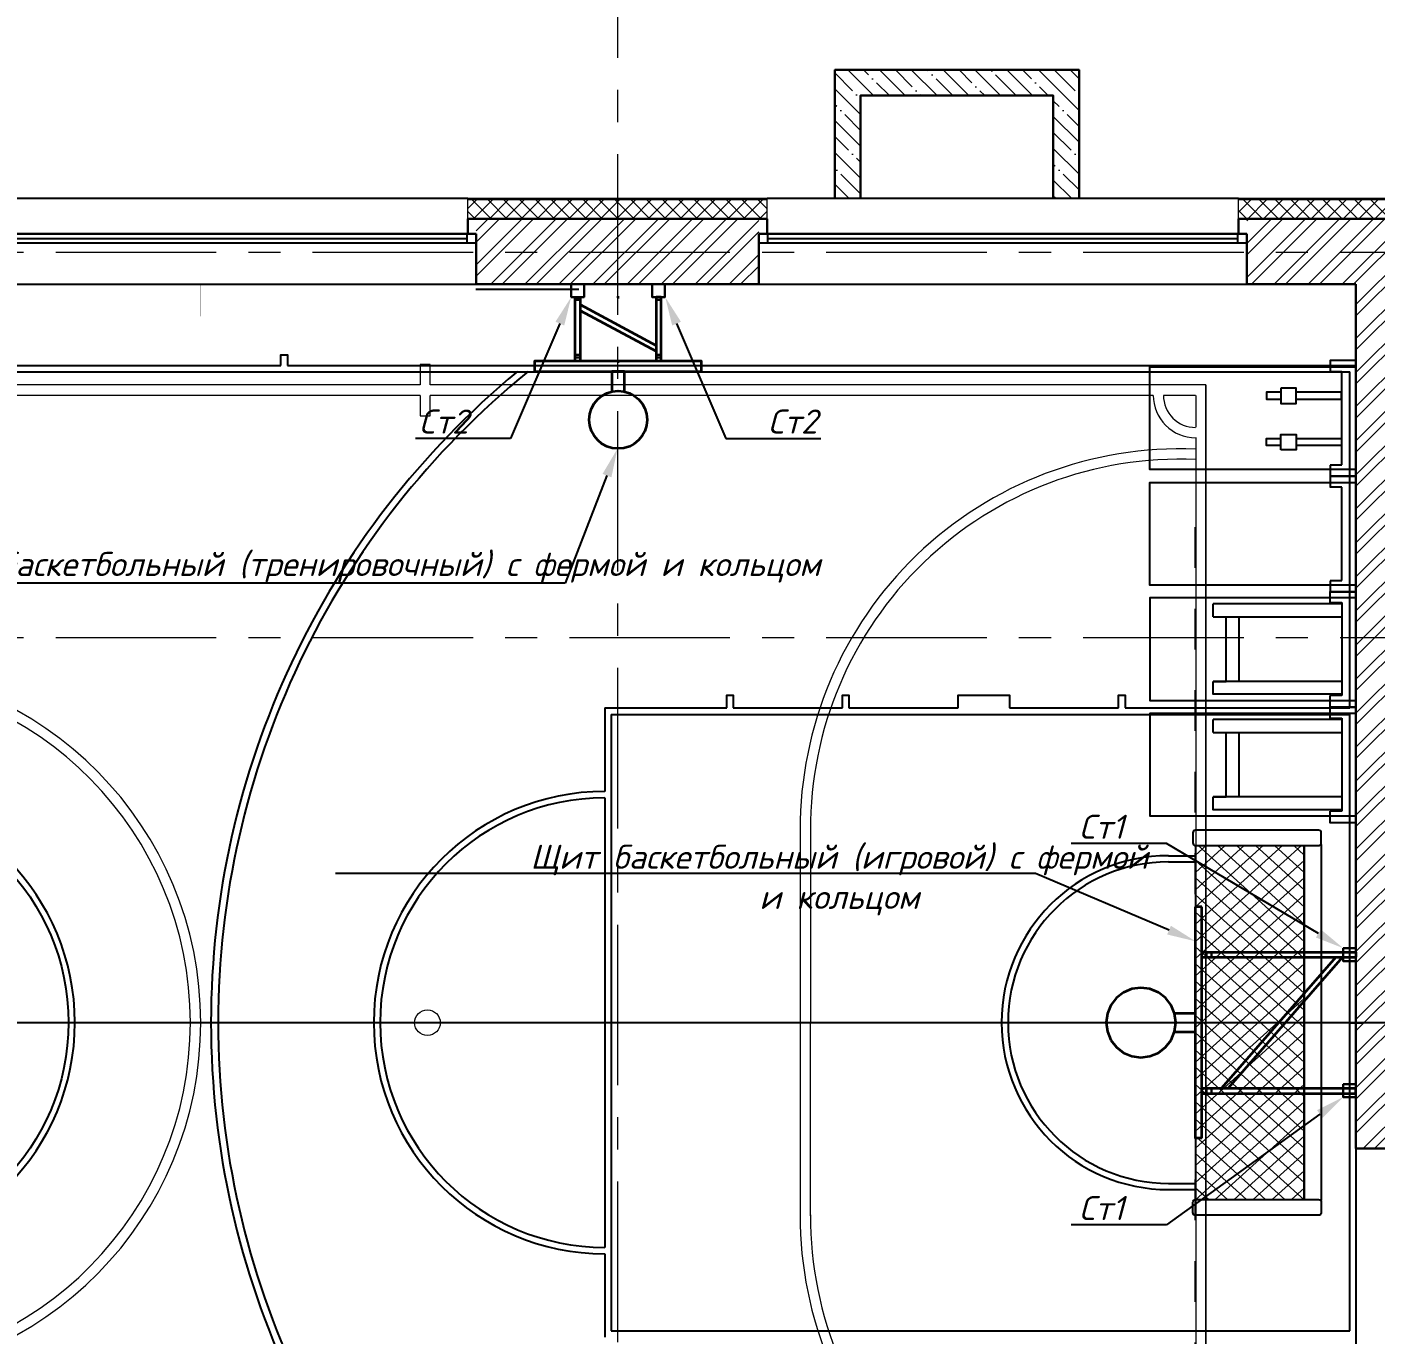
# Model space of a CAD drawing. Header units: millimetres. Extents: x 10124 to 8132345, y -95635 to 1386204.
# Drawn here: x 122324 to 132821, y 78362 to 88540 of the extents above; entities that cross this region are included whole.
import ezdxf
from ezdxf import colors
from ezdxf.entities.mleader import LeaderData, LeaderLine
from ezdxf.math import Vec2, Vec3

# ---------------------------------------------------------------- set-up
doc = ezdxf.new("R2010")
doc.units = ezdxf.units.MM
doc.linetypes.add('CENTER', pattern=[2, 1.25, -0.25, 0.25, -0.25])
doc.linetypes.add('Штрих', pattern=[6.35, 3.175, -3.175])
for name, color, linetype, lineweight in [('030', 7, 'Continuous', 30), ('АР_Навесной фасад', 147, 'Continuous', 5), ('АР_Оси', 193, 'Continuous', 9), ('АР_Сущ Несущая стена', 216, 'Continuous', 30), ('АР_тонкая линия', 250, 'Continuous', 0), ('АР_Утеплитель', 250, 'Continuous', 9), ('АР_Штриховка кирпич', 250, 'Continuous', 9), ('АР_Штриховка монолит', 250, 'Continuous', 9), ('ТХ_ОСНОВНОЙ', 103, 'Continuous', 25), ('ТХ_разметка минифутбол', 7, 'Continuous', 9)]:
    doc.layers.add(name, color=color, linetype=linetype, lineweight=lineweight)
for name, color, linetype in [('АР_новое окно', 155, 'Continuous'), ('ТХ ОБОРУДОВАНИЕ', 250, 'Continuous'), ('ТХ_обор_спорт', 5, 'Continuous'), ('ТХ_разметка баскетбол', 7, 'Continuous'), ('ТХ_спорт_разметка', 2, 'Continuous')]:
    doc.layers.add(name, color=color, linetype=linetype)
doc.styles.add('100', font='isocpeui.ttf', dxfattribs={"height": 250})
pattern_1 = [(45, (-872457.4, 123612.74), (-132.58252, 132.58252), []), (45, (-872369, 123612.74), (-132.58252, 132.58252), [])]

# ---------------------------------------------------------------- blocks, each defined once
blk = doc.blocks.new('*U1515')
at = {"layer": 'АР_новое окно', "lineweight": 20}
for p, q in [((0, 3800), (-70, 3800)), ((0, 0), (-70, 0))]:
    blk.add_line(p, q, dxfattribs=at)
at = {"layer": 'АР_новое окно'}
for p, q in [((-70, 3800), (-70, 0)), ((-70, 0), (-70, 3800)), ((0, 3800), (0, 0)), ((0, 3730), (-70, 3730)), ((-35, 3730), (-35, 70)), ((0, 70), (-70, 70))]:
    blk.add_line(p, q, dxfattribs=at)
blk = doc.blocks.new('бег дорожка')
blk.add_lwpolyline([(-53, 0), (-852, 0), (-852, 1604), (-53, 1604)], close=True)
for points in [[(-818, 201), (-903, 201), (-903, 0), (-3, 0), (-3, 201), (-93, 201)], [(-815, 201), (-815, 111)], [(-815, 111), (-90, 111)], [(-90, 111), (-90, 201)]]:
    blk.add_lwpolyline(points)
blk = doc.blocks.new('У119')
at = {"const_width": 2}
blk.add_lwpolyline([(141634, -87746), (144634, -87746), (144634, -87996), (141634, -87996)], close=True, dxfattribs=at)
blk = doc.blocks.new('У127б')
at = {"ltscale": 250.120383}
for points in [[(190072, -190835), (189718, -190835), (189718, -190781), (190072, -190781)], [(190191, -190781), (190303, -190781), (190303, -190835), (190191, -190835)], [(190072, -191141), (189718, -191141), (189718, -191196), (190072, -191195)], [(190191, -191195), (190303, -191195), (190303, -191141), (190191, -191141)]]:
    blk.add_lwpolyline(points, dxfattribs=at)
for points in [[(190191, -190748), (190191, -190867), (190072, -190867), (190072, -190748)], [(190191, -191228), (190191, -191109), (190072, -191109), (190072, -191228)]]:
    blk.add_lwpolyline(points, close=True, dxfattribs=at)
blk = doc.blocks.new('спорт инвентарь 1')
blk.add_lwpolyline([(-53, 0), (-852, 0), (-852, 1604), (-53, 1604)], close=True)
for points in [[(-805, 111), (-805, 1112)], [(-704, 1112), (-805, 1112)], [(-704, 1112), (-704, 111)], [(-201, 1112), (-201, 1011), (-704, 1011), (-704, 911), (-201, 911)], [(-201, 111), (-201, 1112)], [(-101, 111), (-101, 1112), (-201, 1112)], [(-815, 201), (-900, 201), (-900, 0), (0, 0), (0, 201), (-90, 201)], [(-815, 201), (-815, 111)], [(-815, 111), (-90, 111)], [(-90, 111), (-90, 201)]]:
    blk.add_lwpolyline(points)
blk = doc.blocks.new('A$C4BE71BC3')
at = {"lineweight": 35, "ltscale": 100}
blk.add_lwpolyline([(102, -28588), (104, -28588), (104, -28750), (-38, -28750), (-38, -28588), (-38, -28588)], dxfattribs=at)
at = {"ltscale": 100}
for points in [[(-1, -30000), (67, -30000)], [(33, -29952), (33, -30047)]]:
    blk.add_lwpolyline(points, dxfattribs=at)
at = {"layer": '030', "color": 1, "ltscale": 100}
for points in [[(-517, -28835), (-477, -28835), (-477, -28875), (-517, -28875), (-517, -28835)], [(543, -28835), (583, -28835), (583, -28875), (543, -28875), (543, -28835)]]:
    blk.add_lwpolyline(points, dxfattribs=at)
at = {"layer": 'ТХ ОБОРУДОВАНИЕ', "lineweight": 35}
for p, q in [((-103, -28561), (-160, -28518)), ((224, -28518), (168, -28561)), ((-38, -28588), (-103, -28561)), ((32, -28597), (-38, -28588)), ((102, -28588), (32, -28597)), ((168, -28561), (102, -28588)), ((933, -28750), (-869, -28750)), ((-869, -28800), (-869, -28750)), ((933, -28800), (933, -28750)), ((933, -28800), (-869, -28800))]:
    blk.add_line(p, q, dxfattribs=at)
at = {"layer": 'ТХ ОБОРУДОВАНИЕ', "color": 1, "lineweight": 35}
for p, q in [((-517, -28800), (-517, -30000)), ((-477, -28800), (-477, -30000)), ((543, -28800), (543, -30000)), ((583, -28800), (583, -30000)), ((-477, -29843), (543, -28953)), ((-477, -29896), (543, -29006))]:
    blk.add_line(p, q, dxfattribs=at)
at = {"layer": 'ТХ ОБОРУДОВАНИЕ', "lineweight": 35}
blk.add_lwpolyline([(-239, -28326), (-230, -28256), (-203, -28191), (-160, -28135), (-103, -28092), (-38, -28065), (32, -28055), (102, -28065), (168, -28092), (224, -28135), (267, -28191), (294, -28256), (303, -28326), (294, -28396), (267, -28462), (224, -28518), (168, -28561), (102, -28588), (32, -28597), (-38, -28588), (-103, -28561), (-160, -28518), (-203, -28462), (-230, -28396)], close=True, dxfattribs=at)
at = {"layer": 'ТХ ОБОРУДОВАНИЕ', "color": 1, "lineweight": 35}
for points in [[(-517, -30000), (-477, -30000)], [(583, -30000), (543, -30000)]]:
    blk.add_lwpolyline(points, dxfattribs=at)
blk = doc.blocks.new('A$C205B6F02')
at = {"ltscale": 100}
for points in [[(2878, 978), (122, 978)], [(122, 978), (122, 133)], [(2878, 133), (122, 133)]]:
    blk.add_lwpolyline(points, dxfattribs=at)
at = {"layer": 'ТХ ОБОРУДОВАНИЕ', "lineweight": 18}
for p, q in [((120, 978), (884, 133)), ((120, 133), (884, 978)), ((122, 878), (212, 978)), ((122, 730), (347, 978)), ((122, 581), (481, 978)), ((122, 433), (615, 978)), ((122, 284), (749, 978)), ((254, 133), (1018, 978)), ((254, 978), (1018, 133)), ((388, 133), (1152, 978)), ((388, 978), (1152, 133)), ((522, 133), (1286, 978)), ((522, 978), (1286, 133)), ((656, 133), (1420, 978)), ((656, 978), (1420, 133)), ((791, 133), (1555, 978)), ((791, 978), (1555, 133)), ((925, 133), (1689, 978)), ((925, 978), (1689, 133)), ((1059, 133), (1823, 978)), ((1059, 978), (1823, 133)), ((1193, 133), (1957, 978)), ((1193, 978), (1957, 133)), ((1327, 133), (2091, 978)), ((1327, 978), (2091, 133)), ((1462, 133), (2226, 978)), ((1462, 978), (2226, 133)), ((1596, 133), (2360, 978)), ((1596, 978), (2360, 133)), ((1730, 133), (2494, 978)), ((1730, 978), (2494, 133)), ((1864, 133), (2628, 978)), ((1864, 978), (2628, 133)), ((1999, 133), (2762, 978)), ((1999, 978), (2762, 133)), ((2133, 978), (2878, 154)), ((2133, 133), (2878, 957)), ((2267, 978), (2878, 302)), ((2401, 978), (2878, 451)), ((2535, 978), (2878, 599)), ((2670, 978), (2878, 748)), ((2804, 978), (2878, 896)), ((122, 826), (749, 133)), ((2267, 133), (2878, 808)), ((122, 678), (615, 133)), ((2401, 133), (2878, 660)), ((122, 529), (481, 133)), ((2535, 133), (2878, 511)), ((122, 381), (347, 133)), ((2670, 133), (2878, 363)), ((122, 232), (212, 133)), ((2804, 133), (2878, 214))]:
    blk.add_line(p, q, dxfattribs=at)
at = {"layer": 'ТХ ОБОРУДОВАНИЕ'}
for points in [[(0, 22), (0, 978, -0.414214), (22, 1000), (100, 1000, -0.414214), (122, 978), (122, 22, -0.414214), (100, 0), (22, 0, -0.414214)], [(2999, 22), (2999, 978, 0.414214), (2977, 1000), (2900, 1000, 0.414214), (2878, 978), (2878, 22, 0.414214), (2900, 0), (2977, 0, 0.414214)]]:
    blk.add_lwpolyline(points, format="xyb", close=True, dxfattribs=at)
blk.add_lwpolyline([(122, 133), (2878, 133)], dxfattribs=at)
blk.add_lwpolyline([(2889, 3, -0.131652), (2878, 0), (122, 0, -0.131652), (111, 3)], format="xyb", dxfattribs=at)
blk = doc.blocks.new('баскетбол')
at = {"color": 1, "linetype": 'Штрих', "ltscale": 100}
blk.add_lwpolyline([(11277, -4079), (11277, 4058)], dxfattribs=at)
at = {"color": 7, "ltscale": 100}
for centre, radius, start, end in [((10189, 0), 6579, 129.6008, 230.3992), ((10197, 0), 6531, 129.0887, 230.9113)]:
    blk.add_arc(centre, radius, start, end, dxfattribs=at)
at = {"layer": 'ТХ_разметка баскетбол', "color": 7}
for p, q in [((774, 5069), (6695, 5069)), ((6779, 5069), (12477, 5069)), ((12477, 2450), (12477, 5069)), ((6677, 2450), (6677, 1800)), ((6677, 2450), (7626, 2450)), ((7677, 2450), (8527, 2450)), ((8577, 2450), (9427, 2450)), ((9827, 2450), (10677, 2450)), ((10727, 2450), (12477, 2450)), ((6725, 2400), (12477, 2400)), ((6725, 2400), (6725, -2400)), ((12477, -2400), (12477, 2400)), ((6677, 1750), (6677, -1750)), ((11066, 1300), (11277, 1300)), ((11277, 1252), (11277, 1300)), ((11066, 1252), (11277, 1252)), ((11066, -1252), (11277, -1252)), ((11277, -1300), (11277, -1252)), ((11066, -1300), (11277, -1300)), ((6677, -1800), (6677, -2450)), ((6725, -2400), (12477, -2400))]:
    blk.add_line(p, q, dxfattribs=at)
for points in [[(4155, 5117), (4155, 5201), (4205, 5201), (4205, 5117)], [(4205, 5117), (12525, 5117), (12525, -5117), (-11025, -5117), (-11025, 5117), (-2705, 5117)], [(-2655, 5117), (4155, 5117)], [(7626, 2450), (7626, 2550), (7677, 2550), (7677, 2450)], [(8527, 2450), (8527, 2550), (8577, 2550), (8577, 2450)], [(9427, 2450), (9427, 2550), (9827, 2550), (9827, 2450)], [(10677, 2450), (10677, 2550), (10727, 2550), (10727, 2450)]]:
    blk.add_lwpolyline(points, dxfattribs=at)
blk.add_circle((750, 0), 1750, dxfattribs=at)
for centre, radius, start, end in [((750, 0), 1800, 270.766, 89.234), ((6677, 0), 1800, 90, 270), ((6677, 0), 1750, 90, 270), ((11066, 0), 1300, 90, 270), ((11068, 0), 1252, 90.0858, 269.9264)]:
    blk.add_arc(centre, radius, start, end, dxfattribs=at)
blk = doc.blocks.new('A$C00b7f25d')
at = {"layer": 'ТХ_разметка минифутбол', "color": 1}
for p, q in [((14650, 10628), (10122, 10628)), ((20770, 10628), (14730, 10628)), ((20770, 10628), (20770, 697)), ((20770, 697), (20770, 10627)), ((14650, 10547), (10202, 10547)), ((20359, 10547), (14730, 10547)), ((20689, 10547), (20439, 10547)), ((20690, 10547), (20690, 10298)), ((20690, 10218), (20690, 1106))]:
    blk.add_line(p, q, dxfattribs=at)
for points in [[(14730, 10628), (14730, 10788), (14650, 10788), (14650, 10628)], [(14650, 10547), (14650, 10387), (14730, 10387), (14730, 10547)], [(14650, 10547), (14650, 10387), (14730, 10387), (14730, 10547)], [(17610, 7167), (17609, 4157)], [(17690, 7167), (17689, 4157)]]:
    blk.add_lwpolyline(points, dxfattribs=at)
blk.add_circle((14708, 5662), 100, dxfattribs=at)
for centre, radius, start, end in [((20689, 10547), 330, 180, 270.0192), ((20689, 10547), 250, 180, 270.0254), ((20569, 7171), 2959, 87.6652, 180.2111), ((20569, 7171), 2879, 87.6022, 180.2151), ((10163, 5662), 2780, 270.8211, 89.1792), ((10162, 5663), 2700, 270.8548, 89.1455), ((20569, 4154), 2959, 179.7889, 272.3348), ((20569, 4154), 2879, 179.7849, 272.3978)]:
    blk.add_arc(centre, radius, start, end, dxfattribs=at)
blk = doc.blocks.new('ферма тренир')
at = {"color": 1, "lineweight": 35}
for p, q in [((822517, -86782), (823107, -87100)), ((822805, -86724), (822819, -86724)), ((822812, -86730), (822812, -86717)), ((822517, -86827), (823107, -87145))]:
    blk.add_line(p, q, dxfattribs=at)
at = {"color": 250, "lineweight": 35}
for p, q in [((822805, -87225), (822818, -87225)), ((822812, -87219), (822812, -87232))]:
    blk.add_line(p, q, dxfattribs=at)
at = {"color": 1, "lineweight": 35}
for points in [[(822477, -87224), (822477, -86724), (822517, -86724), (822517, -87224)], [(823147, -87224), (823147, -86724), (823107, -86724), (823107, -87224)]]:
    blk.add_lwpolyline(points, dxfattribs=at)
at = {"color": 250, "lineweight": 35}
blk.add_lwpolyline([(822162, -87304), (823462, -87304), (823462, -87224), (822162, -87224)], close=True, dxfattribs=at)
blk.add_lwpolyline([(822862, -87460), (822862, -87304), (822762, -87304), (822762, -87460)], dxfattribs=at)
blk.add_circle((822812, -87679), 225, dxfattribs=at)
at = {"layer": '030', "color": 1, "ltscale": 100}
for points in [[(822477, -86724), (822517, -86724), (822517, -86744), (822477, -86744), (822477, -86724)], [(823107, -86724), (823147, -86724), (823147, -86744), (823107, -86744), (823107, -86724)], [(822477, -87174), (822517, -87174), (822517, -87194), (822477, -87194), (822477, -87174)], [(823107, -87174), (823147, -87174), (823147, -87194), (823107, -87194), (823107, -87174)]]:
    blk.add_lwpolyline(points, dxfattribs=at)

msp = doc.modelspace()

# ---------------------------------------------------------------- hatches: boundary and pattern name
at = {"layer": 'АР_Утеплитель', "ltscale": 100}
h = msp.add_hatch(dxfattribs=at)
h.set_pattern_fill('ANSI37', color=256, scale=700)
h.set_pattern_definition([(45, (-850282.72, 122938.71), (-61.871843, 61.871843), []), (135, (-850282.72, 122938.71), (-61.871843, -61.871843), [])])
h.paths.add_polyline_path([(128087.256, 87046.564), (125757.256, 87046.564), (125757.256, 87196.564), (128087.256, 87196.564)])
h = msp.add_hatch(dxfattribs=at)
h.set_pattern_fill('ANSI37', color=256, scale=700, angle=90)
h.set_pattern_definition([(135, (88020.11, -896348.41), (-61.871843, -61.871843), []), (225, (88020.11, -896348.41), (61.871843, -61.871843), [])])
h.paths.add_polyline_path([(136692.256, 87046.564), (136692.256, 79806.564), (136842.256, 79806.564), (136842.256, 87196.564), (131757.256, 87196.564), (131757.256, 87046.564)])
at = {"layer": 'АР_Штриховка кирпич', "ltscale": 100}
h = msp.add_hatch(dxfattribs=at)
h.set_pattern_fill('ANSI32', color=256, scale=500)
h.set_pattern_definition(pattern_1)
h.paths.add_polyline_path([(128022.256, 87046.564), (125822.256, 87046.564), (125822.256, 86536.564), (128022.256, 86536.564)])
h = msp.add_hatch(dxfattribs=at)
h.set_pattern_fill('ANSI32', color=256, scale=500)
h.set_pattern_definition(pattern_1)
h.paths.add_polyline_path([(136692.256, 87046.564), (131822.256, 87046.564), (131822.256, 86536.564), (132672.256, 86536.564), (132672.256, 79806.564), (133182.256, 79806.564), (133182.256, 86536.056), (136182.256, 86537.072), (136182.256, 79807.072), (136692.256, 79806.056)])
at = {"layer": 'АР_Штриховка монолит', "ltscale": 100}
h = msp.add_hatch(dxfattribs=at)
h.set_pattern_fill('ANSI35', color=256, scale=700, angle=90)
h.set_pattern_definition([(135, (187624.27, 246837.28), (-123.74369, -123.74369), []), (135, (187624.27, 246961.02), (-123.74369, -123.74369), [218.75, -43.75, 0, -43.75])])
h.paths.add_polyline_path([(130315.97, 88004.962), (128814.756, 88004.962), (128814.756, 87206.564), (128614.756, 87206.564), (128614.756, 88204.962), (130515.97, 88204.962), (130515.97, 87206.564), (130315.97, 87206.564)])

# ---------------------------------------------------------------- linework, layer by layer
at = {"ltscale": 100}
msp.add_lwpolyline([(128814.756, 87206.564), (128814.756, 88004.962), (130315.97, 88004.962), (130315.97, 87206.564)], dxfattribs=at)
at = {"layer": '030', "ltscale": 100}
for points in [[(126562.256, 86536.52), (126562.256, 86436.52), (126662.256, 86436.52), (126662.256, 86536.52), (126562.256, 86536.52)], [(127192.256, 86535.729), (127192.256, 86435.729), (127292.256, 86435.729), (127292.256, 86535.729), (127192.256, 86535.729)], [(132572.256, 81365.476), (132572.256, 81265.476), (132672.256, 81265.476), (132672.256, 81365.476), (132572.256, 81365.476)], [(132572.256, 80306.514), (132572.256, 80206.514), (132672.256, 80206.514), (132672.256, 80306.514), (132572.256, 80306.514)]]:
    msp.add_lwpolyline(points, dxfattribs=at)
at = {"layer": 'АР_Навесной фасад', "ltscale": 100}
for p, q in [((125757.256, 87206.564), (128087.256, 87206.564)), ((125757.256, 87196.564), (128087.256, 87196.564)), ((131757.256, 87206.564), (136852.256, 87206.564)), ((131757.256, 87196.564), (136842.256, 87196.564))]:
    msp.add_line(p, q, dxfattribs=at)
at = {"layer": 'АР_Навесной фасад', "color": 18, "ltscale": 100, "true_color": 0x000000}
for points in [[(125757.256, 87046.564), (125757.256, 87206.564)], [(128087.256, 87046.564), (128087.256, 87206.564)], [(131757.256, 87046.564), (131757.256, 87206.564)]]:
    msp.add_lwpolyline(points, dxfattribs=at)
at = {"layer": 'АР_новое окно'}
for p, q in [((122022.256, 86536.564), (125822.256, 86536.564)), ((128022.256, 86536.564), (131822.256, 86536.564))]:
    msp.add_line(p, q, dxfattribs=at)
for points in [[(122087.256, 87206.564), (125757.256, 87206.564)], [(128087.256, 87206.564), (131757.256, 87206.564)]]:
    msp.add_lwpolyline(points, dxfattribs=at)
at = {"layer": 'АР_Оси', "linetype": 'CENTER', "ltscale": 1000}
for p, q in [((126922.256, 93549.033), (126922.256, 70633.238)), ((106548.232, 86786.564), (139831.173, 86786.564)), ((106548.232, 83786.564), (139831.173, 83786.564)), ((106548.232, 83786.564), (139831.173, 83786.564))]:
    msp.add_line(p, q, dxfattribs=at)
at = {"layer": 'АР_Сущ Несущая стена', "ltscale": 100}
for p, q in [((125757.256, 87046.564), (128087.256, 87046.564)), ((125757.256, 86927.65), (125757.256, 87046.564)), ((128087.256, 86927.65), (128087.256, 87046.564)), ((131757.256, 87046.564), (136692.256, 87046.564)), ((131757.256, 86927.65), (131757.256, 87046.564)), ((125757.256, 86927.65), (125822.256, 86927.65)), ((125822.256, 86927.65), (125822.256, 86536.564)), ((128022.256, 86927.65), (128022.256, 86536.564)), ((128022.256, 86927.65), (128087.256, 86927.65)), ((131757.256, 86927.65), (131822.256, 86927.65)), ((131822.256, 86927.65), (131822.256, 86536.564)), ((125822.256, 86536.564), (128022.256, 86536.564)), ((131822.256, 86536.564), (132672.256, 86536.564)), ((132672.256, 86536.564), (132672.256, 79806.564)), ((132672.256, 79806.564), (133182.256, 79806.564))]:
    msp.add_line(p, q, dxfattribs=at)
for points in [[(128614.756, 87206.564), (128614.756, 88204.962), (130515.97, 88204.962), (130515.97, 87206.564)], [(128814.756, 87206.564), (128814.756, 88004.962), (130315.97, 88004.962), (130315.97, 87206.564)]]:
    msp.add_lwpolyline(points, dxfattribs=at)
at = {"layer": 'АР_тонкая линия', "color": 18, "ltscale": 100, "true_color": 0x000000}
msp.add_line((132672.256, 79806.564), (132672.256, 78106.564), dxfattribs=at)
at = {"layer": 'ТХ_обор_спорт', "color": 0, "linetype": 'CENTER', "ltscale": 100}
msp.add_lwpolyline([(109097.256, 80786.514), (132697.256, 80786.525)], dxfattribs=at)
at = {"layer": 'ТХ_ОСНОВНОЙ', "ltscale": 0.1}
msp.add_line((125820.657, 86498.983), (126620.657, 86498.148), dxfattribs=at)
at = {"layer": 'ТХ_спорт_разметка', "ltscale": 0.1}
msp.add_line((120897.256, 80786.52), (133555.772, 80786.52), dxfattribs=at)

# ---------------------------------------------------------------- block references
at = {"layer": 'АР_новое окно', "xscale": -1, "rotation": 90}
for p in [(125822.256, 86857.65), (131822.256, 86857.65)]:
    msp.add_blockref('*U1515', p, dxfattribs=at)
at = {"layer": 'ТХ ОБОРУДОВАНИЕ', "rotation": 90.00000000000001}
msp.add_blockref('A$C205B6F02', (132401.918, 79286.525), dxfattribs=at)
at = {"layer": 'ТХ ОБОРУДОВАНИЕ', "ltscale": 2, "xscale": -1, "rotation": 90}
msp.add_blockref('A$C4BE71BC3', (102672.448, 80818.581), dxfattribs=at)
at = {"layer": 'ТХ_обор_спорт'}
for p in [(-20961.739, 174282.6), (-17961.739, 174282.6), (-14961.739, 174282.6), (-11961.739, 174282.6)]:
    msp.add_blockref('У119', p, dxfattribs=at)
at = {"layer": 'ТХ_обор_спорт', "color": 250, "linetype": 'Continuous', "lineweight": 30}
msp.add_blockref('ферма тренир', (-695884.583, 173160.07), dxfattribs=at)
at = {"layer": 'ТХ_обор_спорт', "color": 217, "ltscale": 10, "true_color": 0x93278f}
msp.add_blockref('баскетбол', (120147.256, 80786.525), dxfattribs=at)
at = {"layer": 'ТХ_обор_спорт', "ltscale": 100}
msp.add_blockref('A$C00b7f25d', (110734.755, 75124.179), dxfattribs=at)
at = {"layer": 'ТХ_обор_спорт'}
for name, p, rotation in [('бег дорожка', (132672.256, 85945.31), 90), ('У127б', (322278.975, -105500.321), 180), ('бег дорожка', (132672.256, 85045.293), 90)]:
    msp.add_blockref(name, p, dxfattribs=dict(at, rotation=rotation))
at = {"layer": 'ТХ_обор_спорт', "xscale": -1, "rotation": 90}
for p in [(132672.256, 83242.613), (132672.256, 82342.596)]:
    msp.add_blockref('спорт инвентарь 1', p, dxfattribs=at)

# ---------------------------------------------------------------- leaders
at = {"layer": 'ТХ_обор_спорт', "color": 250}
ml = msp.add_multileader_mtext('Standard', dxfattribs=at)
ml.set_content('\\pxsm1,qc;Ст2', color=7, style='100')
ml.set_leader_properties(color=256, lineweight=25)
ml.build(insert=Vec2(0, 0))
ml.multileader.update_dxf_attribs({"text_left_attachment_type": 6, "text_right_attachment_type": 6, "dogleg_length": 150, "arrow_head_size": 225, "scale": 75})
ctx = ml.context
ctx.base_point, ctx.scale, ctx.char_height, ctx.arrow_head_size, ctx.landing_gap_size, ctx.plane_origin = Vec3(113192.76, 85336.03), 75, 187.5, 225, 150, Vec3(75336.289, 104211.09)
ctx.left_attachment, ctx.right_attachment, ctx.text_align_type = 6, 6, 1
notes = []
notes.append((ctx, [(0, (1, 1, 0), (114084.379, 85336.03), (-1, 0), 150, [(1, [(114556.487, 86436.486)], 0, [])])]))
ctx.mtext.insert, ctx.mtext.width, ctx.mtext.defined_height, ctx.mtext.alignment, ctx.mtext.line_spacing_factor, ctx.mtext.flow_direction = Vec3(113563.57, 85561.03), 2692.81306, 2275.552, 2, 0.8, 5
ml = msp.add_multileader_mtext('Standard', dxfattribs=at)
ml.set_content('\\pxsm1,qc;Ст2', color=7, style='100')
ml.set_leader_properties(color=256, lineweight=25)
ml.build(insert=Vec2(0, 0))
ml.multileader.update_dxf_attribs({"text_left_attachment_type": 6, "text_right_attachment_type": 6, "dogleg_length": 150, "arrow_head_size": 225, "scale": 75})
ctx = ml.context
ctx.base_point, ctx.scale, ctx.char_height, ctx.arrow_head_size, ctx.landing_gap_size, ctx.plane_origin = Vec3(115910.132, 85336.03), 75, 187.5, 225, 150, Vec3(154508.223, 104211.09)
ctx.left_attachment, ctx.right_attachment, ctx.text_align_type = 6, 6, 1
notes.append((ctx, [(0, (1, 1, 0), (115760.132, 85336.03), (1, 0), 150, [(1, [(115288.024, 86436.486)], 0, [])])]))
ctx.mtext.insert, ctx.mtext.width, ctx.mtext.defined_height, ctx.mtext.alignment, ctx.mtext.line_spacing_factor, ctx.mtext.flow_direction = Vec3(116280.942, 85561.03), 2692.81306, 2275.552, 2, 0.8, 5
ml = msp.add_multileader_mtext('Standard', dxfattribs=at)
ml.set_content('\\pxsm1,qc;Ст2', color=7, style='100')
ml.set_leader_properties(color=256, lineweight=25)
ml.build(insert=Vec2(0, 0))
ml.multileader.update_dxf_attribs({"text_left_attachment_type": 6, "text_right_attachment_type": 6, "dogleg_length": 150, "arrow_head_size": 225, "scale": 75})
ctx = ml.context
ctx.base_point, ctx.scale, ctx.char_height, ctx.arrow_head_size, ctx.landing_gap_size, ctx.plane_origin = Vec3(125198.529, 85336.03), 75, 187.5, 225, 150, Vec3(87342.058, 104211.09)
ctx.left_attachment, ctx.right_attachment, ctx.text_align_type = 6, 6, 1
notes.append((ctx, [(0, (1, 1, 0), (126090.148, 85336.03), (-1, 0), 150, [(1, [(126562.256, 86436.486)], 0, [])])]))
ctx.mtext.insert, ctx.mtext.width, ctx.mtext.defined_height, ctx.mtext.alignment, ctx.mtext.line_spacing_factor, ctx.mtext.flow_direction = Vec3(125569.338, 85561.03), 2692.81306, 2275.552, 2, 0.8, 5
ml = msp.add_multileader_mtext('Standard', dxfattribs=at)
ml.set_content('\\pxsm1,qc;Ст2', color=7, style='100')
ml.set_leader_properties(color=256, lineweight=25)
ml.build(insert=Vec2(0, 0))
ml.multileader.update_dxf_attribs({"text_left_attachment_type": 6, "text_right_attachment_type": 6, "dogleg_length": 150, "arrow_head_size": 225, "scale": 75})
ctx = ml.context
ctx.base_point, ctx.scale, ctx.char_height, ctx.arrow_head_size, ctx.landing_gap_size, ctx.plane_origin = Vec3(127915.901, 85336.03), 75, 187.5, 225, 150, Vec3(166513.992, 104211.09)
ctx.left_attachment, ctx.right_attachment, ctx.text_align_type = 6, 6, 1
notes.append((ctx, [(0, (1, 1, 0), (127765.901, 85336.03), (1, 0), 150, [(1, [(127293.793, 86436.486)], 0, [])])]))
ctx.mtext.insert, ctx.mtext.width, ctx.mtext.defined_height, ctx.mtext.alignment, ctx.mtext.line_spacing_factor, ctx.mtext.flow_direction = Vec3(128286.711, 85561.03), 2692.81306, 2275.552, 2, 0.8, 5
ml = msp.add_multileader_mtext('Standard', dxfattribs=at)
ml.set_content('\\pxsm1,qc;Щит баскетбольный (тренировочный) с фермой и кольцом и кольцом', color=7, style='100')
ml.set_leader_properties(color=256, lineweight=25)
ml.build(insert=Vec2(0, 0))
ml.multileader.update_dxf_attribs({"text_left_attachment_type": 6, "text_right_attachment_type": 6, "dogleg_length": 150, "arrow_head_size": 225, "scale": 75})
ctx = ml.context
ctx.base_point, ctx.scale, ctx.char_height, ctx.arrow_head_size, ctx.landing_gap_size, ctx.plane_origin = Vec3(111596.675, 84208.442), 75, 187.5, 225, 150, Vec3(148752.361, 103774.208)
ctx.left_attachment, ctx.right_attachment, ctx.text_align_type = 6, 6, 1
notes.append((ctx, [(1, (1, 1, 0), (114514.004, 84208.442), (-1, 0), 150, [(1, [(114922.256, 85256.486)], 0, [])])]))
ctx.mtext.insert, ctx.mtext.width, ctx.mtext.defined_height, ctx.mtext.alignment, ctx.mtext.line_spacing_factor, ctx.mtext.flow_direction = Vec3(112980.34, 84433.442), 2692.81306, 2275.552, 2, 0.8, 5
ml = msp.add_multileader_mtext('Standard', dxfattribs=at)
ml.set_content('\\pxsm1,qc;Щит баскетбольный (тренировочный) с фермой и кольцом', color=7, style='100')
ml.set_leader_properties(color=256, lineweight=25)
ml.build(insert=Vec2(0, 0))
ml.multileader.update_dxf_attribs({"text_left_attachment_type": 6, "text_right_attachment_type": 6, "dogleg_length": 150, "arrow_head_size": 225, "scale": 75})
ctx = ml.context
ctx.base_point, ctx.scale, ctx.char_height, ctx.arrow_head_size, ctx.landing_gap_size, ctx.plane_origin = Vec3(123607.612, 84207.663), 75, 187.5, 225, 150, Vec3(160752.361, 103773.429)
ctx.left_attachment, ctx.right_attachment, ctx.text_align_type = 6, 6, 1
notes.append((ctx, [(1, (1, 1, 0), (126514.004, 84207.663), (-1, 0), 150, [(1, [(126922.256, 85255.707)], 0, [])])]))
ctx.mtext.insert, ctx.mtext.width, ctx.mtext.defined_height, ctx.mtext.alignment, ctx.mtext.line_spacing_factor, ctx.mtext.flow_direction = Vec3(124985.808, 84451.413), 2692.81306, 2275.552, 2, 0.8, 5
ml = msp.add_multileader_mtext('Standard', dxfattribs=at)
ml.set_content('\\pxsm1,qc;Ст1', color=7, style='100')
ml.set_leader_properties(color=256, lineweight=25)
ml.build(insert=Vec2(0, 0))
ml.multileader.update_dxf_attribs({"text_left_attachment_type": 6, "text_right_attachment_type": 6, "dogleg_length": 150, "arrow_head_size": 225, "scale": 75})
ctx = ml.context
ctx.base_point, ctx.scale, ctx.char_height, ctx.arrow_head_size, ctx.landing_gap_size, ctx.plane_origin = Vec3(110748.634, 82180.483), 75, 187.5, 225, 150, Vec3(149346.724, 61496.363)
ctx.left_attachment, ctx.right_attachment, ctx.text_align_type = 6, 6, 1
notes.append((ctx, [(0, (1, 1, 0), (110598.634, 82180.483), (1, 0), 150, [(1, [(109222.256, 81366.514)], 0, [])])]))
ctx.mtext.insert, ctx.mtext.width, ctx.mtext.defined_height, ctx.mtext.alignment, ctx.mtext.line_spacing_factor, ctx.mtext.flow_direction = Vec3(111104.245, 82405.483), 2692.81306, 2275.552, 2, 0.8, 5
ml = msp.add_multileader_mtext('Standard', dxfattribs=at)
ml.set_content('\\pxsm1,qc;Ст1', color=7, style='100')
ml.set_leader_properties(color=256, lineweight=25)
ml.build(insert=Vec2(0, 0))
ml.multileader.update_dxf_attribs({"text_left_attachment_type": 6, "text_right_attachment_type": 6, "dogleg_length": 150, "arrow_head_size": 225, "scale": 75})
ctx = ml.context
ctx.base_point, ctx.scale, ctx.char_height, ctx.arrow_head_size, ctx.landing_gap_size, ctx.plane_origin = Vec3(130335.809, 82180.483), 75, 187.5, 225, 150, Vec3(92448.94, 61496.363)
ctx.left_attachment, ctx.right_attachment, ctx.text_align_type = 6, 6, 1
notes.append((ctx, [(0, (1, 1, 0), (131197.03, 82180.483), (-1, 0), 150, [(1, [(132573.408, 81366.514)], 0, [])])]))
ctx.mtext.insert, ctx.mtext.width, ctx.mtext.defined_height, ctx.mtext.alignment, ctx.mtext.line_spacing_factor, ctx.mtext.flow_direction = Vec3(130691.42, 82405.483), 2692.81306, 2275.552, 2, 0.8, 5
ml = msp.add_multileader_mtext('Standard', dxfattribs=at)
ml.set_content('\\pxsm1,qc;Щит баскетбольный (игровой) с фермой и кольцом', color=7, style='100')
ml.set_leader_properties(color=256, lineweight=25)
ml.build(insert=Vec2(0, 0))
ml.multileader.update_dxf_attribs({"text_left_attachment_type": 6, "text_right_attachment_type": 6, "dogleg_length": 150, "arrow_head_size": 225, "scale": 75})
ctx = ml.context
ctx.base_point, ctx.scale, ctx.char_height, ctx.arrow_head_size, ctx.landing_gap_size, ctx.plane_origin = Vec3(111893.539, 81946.754), 75, 187.5, 225, 150, Vec3(150491.629, 63071.694)
ctx.left_attachment, ctx.right_attachment, ctx.text_align_type = 6, 6, 1
notes.append((ctx, [(0, (1, 1, 0), (111743.539, 81946.754), (1, 0), 150, [(1, [(110372.255, 81404.544)], 0, [])])]))
ctx.mtext.insert, ctx.mtext.width, ctx.mtext.defined_height, ctx.mtext.alignment, ctx.mtext.line_spacing_factor, ctx.mtext.flow_direction = Vec3(113346.735, 82171.754), 2692.81306, 2275.552, 2, 0.8, 5
ml = msp.add_multileader_mtext('Standard', dxfattribs=at)
ml.set_content('\\pxsm1,qc;Щит баскетбольный (игровой) с фермой\\Pи кольцом', color=7, style='100')
ml.set_leader_properties(color=256, lineweight=25)
ml.build(insert=Vec2(0, 0))
ml.multileader.update_dxf_attribs({"text_left_attachment_type": 6, "text_right_attachment_type": 6, "dogleg_length": 150, "arrow_head_size": 225, "scale": 75})
ctx = ml.context
ctx.base_point, ctx.scale, ctx.char_height, ctx.arrow_head_size, ctx.landing_gap_size, ctx.plane_origin = Vec3(127270.658, 81946.754), 75, 187.5, 225, 150, Vec3(165868.749, 63071.694)
ctx.left_attachment, ctx.right_attachment, ctx.text_align_type = 6, 6, 1
notes.append((ctx, [(1, (1, 1, 0), (130177.051, 81946.754), (-1, 0), 150, [(1, [(131424.276, 81419.315)], 0, [])])]))
ctx.mtext.insert, ctx.mtext.width, ctx.mtext.defined_height, ctx.mtext.alignment, ctx.mtext.line_spacing_factor, ctx.mtext.flow_direction = Vec3(128648.854, 82171.754), 2692.81306, 2275.552, 2, 0.8, 5
ml = msp.add_multileader_mtext('Standard', dxfattribs=at)
ml.set_content('\\pxsm1,qc;Ст1', color=7, style='100')
ml.set_leader_properties(color=256, lineweight=25)
ml.build(insert=Vec2(0, 0))
ml.multileader.update_dxf_attribs({"text_left_attachment_type": 6, "text_right_attachment_type": 6, "dogleg_length": 150, "arrow_head_size": 225, "scale": 75})
ctx = ml.context
ctx.base_point, ctx.scale, ctx.char_height, ctx.arrow_head_size, ctx.landing_gap_size, ctx.plane_origin = Vec3(110748.634, 79211.423), 75, 187.5, 225, 150, Vec3(149346.724, 60336.363)
ctx.left_attachment, ctx.right_attachment, ctx.text_align_type = 6, 6, 1
notes.append((ctx, [(0, (1, 1, 0), (110598.634, 79211.423), (1, 0), 150, [(1, [(109222.256, 80206.514)], 0, [])])]))
ctx.mtext.insert, ctx.mtext.width, ctx.mtext.defined_height, ctx.mtext.alignment, ctx.mtext.line_spacing_factor, ctx.mtext.flow_direction = Vec3(111104.245, 79436.423), 2692.81306, 2275.552, 2, 0.8, 5
ml = msp.add_multileader_mtext('Standard', dxfattribs=at)
ml.set_content('\\pxsm1,qc;Ст1', color=7, style='100')
ml.set_leader_properties(color=256, lineweight=25)
ml.build(insert=Vec2(0, 0))
ml.multileader.update_dxf_attribs({"text_left_attachment_type": 6, "text_right_attachment_type": 6, "dogleg_length": 150, "arrow_head_size": 225, "scale": 75})
ctx = ml.context
ctx.base_point, ctx.scale, ctx.char_height, ctx.arrow_head_size, ctx.landing_gap_size, ctx.plane_origin = Vec3(130335.809, 79211.423), 75, 187.5, 225, 150, Vec3(92448.94, 60336.363)
ctx.left_attachment, ctx.right_attachment, ctx.text_align_type = 6, 6, 1
notes.append((ctx, [(0, (1, 1, 0), (131197.03, 79211.423), (-1, 0), 150, [(1, [(132573.408, 80206.514)], 0, [])])]))
ctx.mtext.insert, ctx.mtext.width, ctx.mtext.defined_height, ctx.mtext.alignment, ctx.mtext.line_spacing_factor, ctx.mtext.flow_direction = Vec3(130691.42, 79436.423), 2692.81306, 2275.552, 2, 0.8, 5
for ctx, leaders in notes:
    for number, flags, end, landing, length, lines in leaders:
        leader = LeaderData()
        leader.index, (leader.has_last_leader_line, leader.has_dogleg_vector, leader.attachment_direction) = number, flags
        leader.last_leader_point, leader.dogleg_vector, leader.dogleg_length = Vec3(end), Vec3(landing), length
        for number, points, colour, breaks in lines:
            line = LeaderLine()
            line.index, line.vertices, line.color, line.breaks = number, Vec3.list(points), colors.encode_raw_color(colour), breaks
            leader.lines.append(line)
        ctx.leaders.append(leader)

doc.saveas('drawing.dxf')
